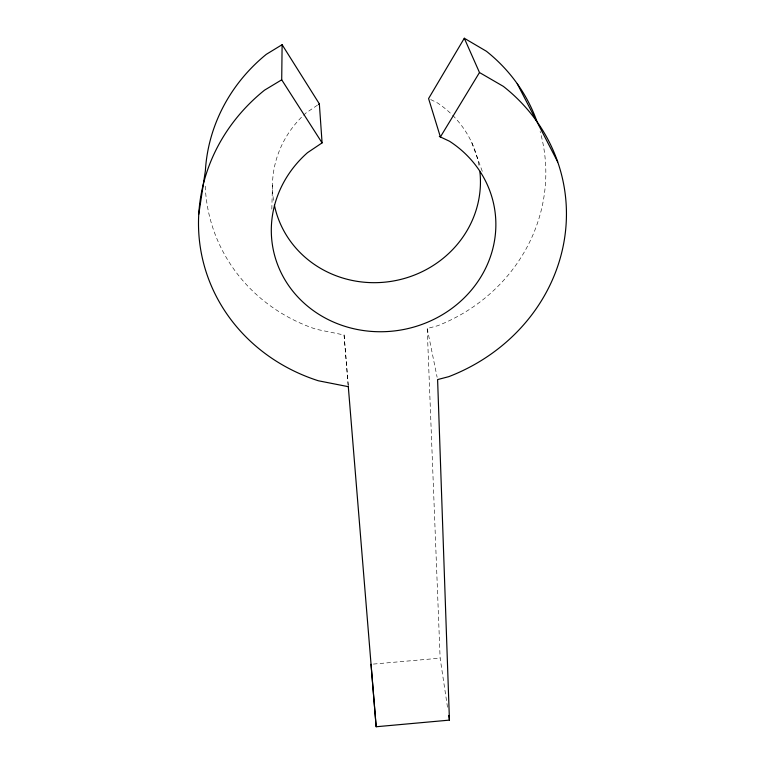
<?xml version="1.0" encoding="UTF-8"?>
<svg xmlns="http://www.w3.org/2000/svg" width="765" height="765" viewBox="0 0 765 765"><rect width="100%" height="100%" fill="white"/><g stroke="black" fill="none" stroke-linecap="round" stroke-linejoin="round"><path stroke-width="0.57" stroke-dasharray="3.83 2.87" d="M271.824 209.161L272.474 184.155M317.456 105.168L305.924 113.038A104.212 98.417 -11.2 0 0 273.574 200.593M447.506 707.262L440.124 658.158L427.214 328.51L437.618 325.756A170.71 161.501 -11.4 0 0 540.109 131.398M373.377 664.077L440.124 658.158M348.218 385.503L344.068 334.993L316.155 329.256A170.71 161.501 -11.4 0 1 205.163 183.944M430.695 99.584L437.025 102.625A104.212 98.417 -11.2 0 1 451.78 114.482M471.747 142.567L483.117 173.607M427.214 328.51L437.121 377.26M344.068 334.993L348.161 384.929M452.622 115.305A104.212 98.417 -11.2 0 1 479.32 167.363"/><path stroke-width="1.15" d="M439.311 136.438L449.504 141.238A112.551 104.05 -10.5 0 1 469.911 291.838A112.551 104.05 -10.5 0 1 306.22 305.015A112.551 104.05 -10.5 0 1 307.52 152.665L322.084 142.883L281.711 79.818L282.113 44.686L266.297 54.334A170.71 161.501 -11.4 0 0 205.374 170.872L198.737 214.353M464.298 38.25L428.582 98.57L440.391 136.954L479.483 72.522L464.298 38.25L486.387 51.245A170.71 161.501 -11.4 0 1 537.25 122.333L557.714 161.931M318.412 104.518L319.349 103.877L282.113 44.686M281.711 79.818L264.537 90.165A184.422 170.863 -10.6 0 0 318.345 380.769L348.314 386.679M371.035 664.288L376.16 726.75L449.438 720.123L437.599 379.574L448.778 376.657A184.422 170.863 -10.6 0 0 503.332 86.359L479.483 72.522M517.236 83.71L536.447 120.899M448.73 715.447L449.438 720.123M348.257 386.115L376.16 726.75M319.349 103.877L322.084 142.883M479.923 171.991A104.212 98.417 -11.2 0 1 391.737 281.271A104.212 98.417 -11.2 0 1 274.415 205.202"/></g></svg>
